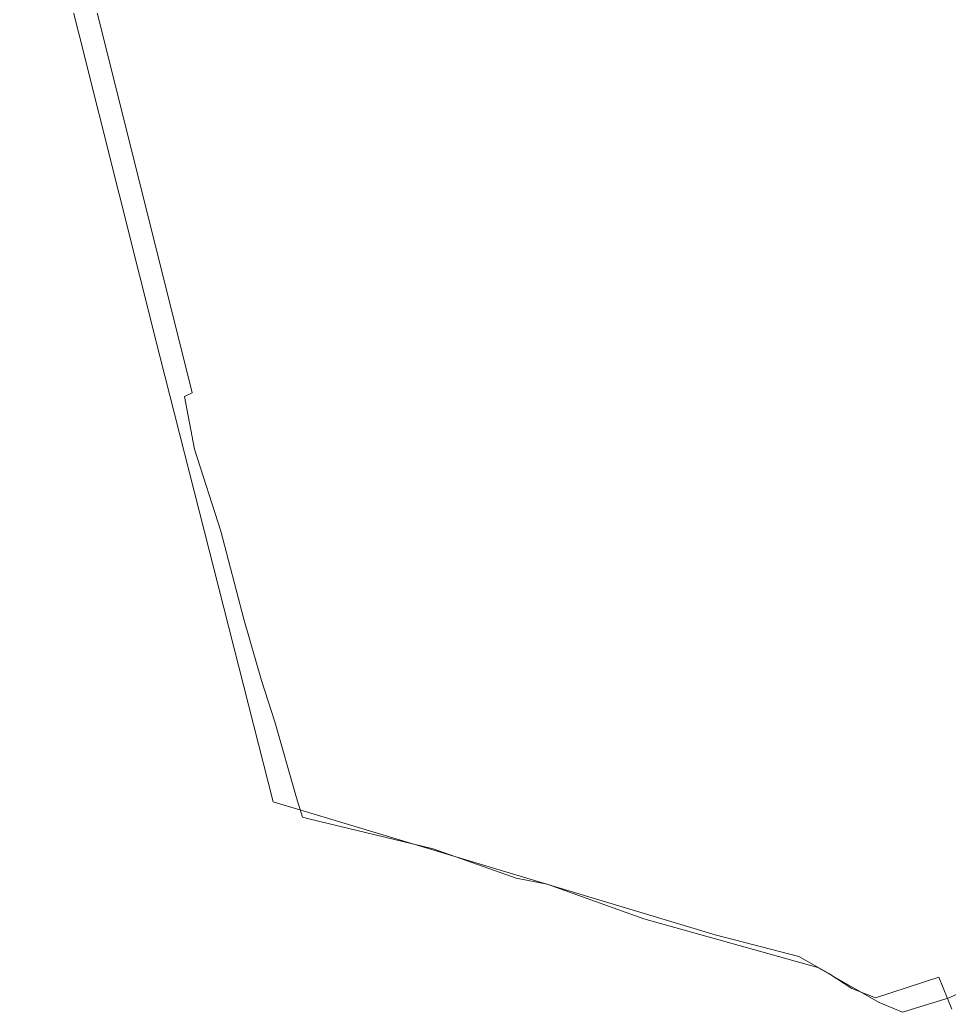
# Model space of a CAD drawing. Header units: metres. Extents: x 3 to 1027712, y 40 to 4430649.
# Drawn here: x 1023641.2 to 1023990.2, y 4423614.9 to 4423987.6 of the extents above; entities that cross this region are included whole.
import ezdxf

# ---------------------------------------------------------------- set-up
doc = ezdxf.new("R2010")
doc.units = ezdxf.units.M
doc.header["$MEASUREMENT"] = 0
for name, color, linetype, lineweight, true_color in [('Humedales_Ramsar_5_km', 7, 'Continuous', 9, 0xd0fac0), ('RN_LIC_5_km', 7, 'Continuous', 9, 0xe5f2bf), ('RN_ZEPA_5_km', 7, 'Continuous', 9, 0xc2d3f2)]:
    doc.layers.add(name, color=color, linetype=linetype, lineweight=lineweight, true_color=true_color)

msp = doc.modelspace()

# ---------------------------------------------------------------- linework, layer by layer
at = {"layer": 'Humedales_Ramsar_5_km'}
msp.add_lwpolyline([(1023641.17, 4424104.33), (1023671.1, 4423986.91), (1023705.91, 4423847.48), (1023702.97, 4423846.13), (1023706.77, 4423826.31), (1023716.64, 4423795.57), (1023725.23, 4423762.46), (1023731.93, 4423739.49), (1023736.89, 4423723.89), (1023745.1, 4423695.33), (1023747.3, 4423688.06), (1023749.64, 4423687.46), (1023796.37, 4423676.18), (1023827.51, 4423665.16), (1023839.14, 4423662.91), (1023875.45, 4423649.94), (1023940.86, 4423631.63), (1023963.88, 4423618.48), (1023972.69, 4423614.87), (1023990.12, 4423620.24), (1023996.84, 4423623.39)], dxfattribs=at)
at = {"layer": 'RN_LIC_5_km'}
msp.add_lwpolyline([(1023648, 4424043.48), (1023693.72, 4423861.33), (1023736.35, 4423693.91), (1023902.24, 4423643.97), (1023933.69, 4423635.78), (1023944.95, 4423629.33), (1023953.56, 4423623.72), (1023962.56, 4423620.2), (1023986.24, 4423627.98), (1023991.17, 4423615.95)], dxfattribs=at)
at = {"layer": 'RN_ZEPA_5_km'}
msp.add_lwpolyline([(1023648, 4424043.48), (1023693.72, 4423861.33), (1023736.35, 4423693.91), (1023902.24, 4423643.97), (1023933.69, 4423635.78), (1023944.95, 4423629.33), (1023953.56, 4423623.72), (1023962.56, 4423620.2), (1023986.24, 4423627.98), (1023991.17, 4423615.95)], dxfattribs=at)

doc.saveas('drawing.dxf')
